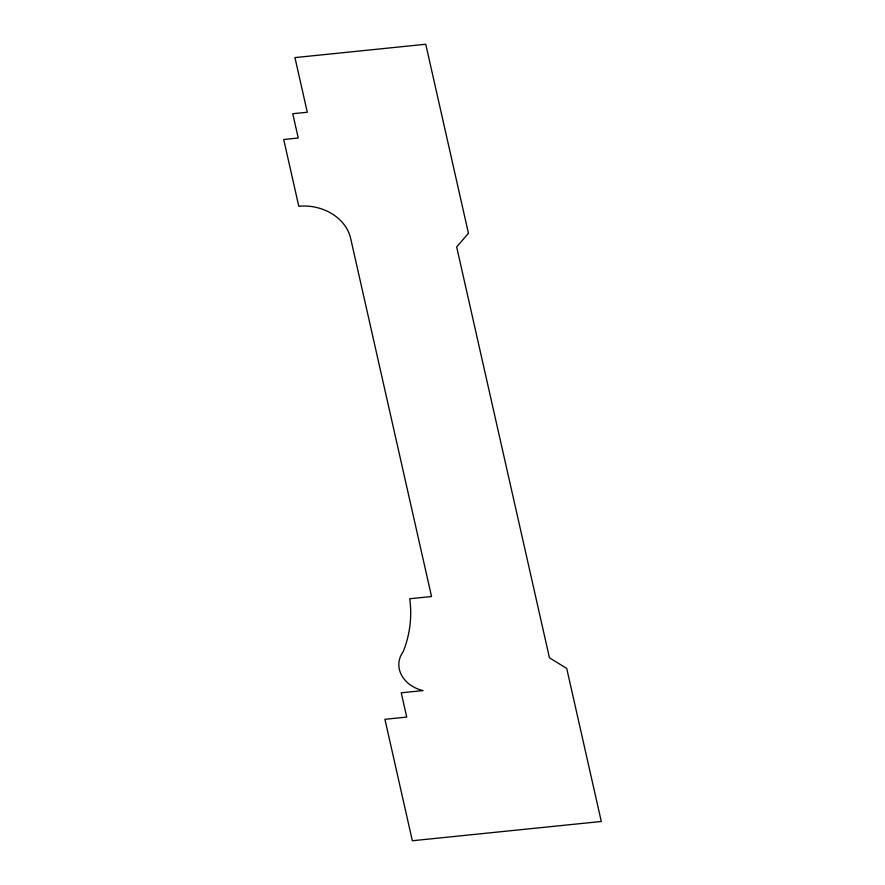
<?xml version="1.0" encoding="UTF-8"?>
<svg xmlns="http://www.w3.org/2000/svg" width="885" height="885" viewBox="0 0 885 885"><rect width="100%" height="100%" fill="white"/><g stroke="black" fill="none" stroke-linecap="round" stroke-linejoin="round"><path stroke-width="1.33" d="M468.453 233.297L456.66 246.926L549.452 657.798L566.732 668.452L601.291 821.479L412.344 840.75L384.92 719.306L406.724 717.082L401.237 692.8L423.041 690.577A30.754 25.156 9.4 0 1 403.095 651.913A154.134 126.101 9.4 0 0 409.733 598.747L431.537 596.523L350.626 238.275A44.571 36.462 9.4 0 0 298.798 206.293L283.709 139.498L298.245 138.016L292.758 113.722L307.294 112.24L294.948 57.591L425.751 44.25L468.453 233.297"/></g></svg>
